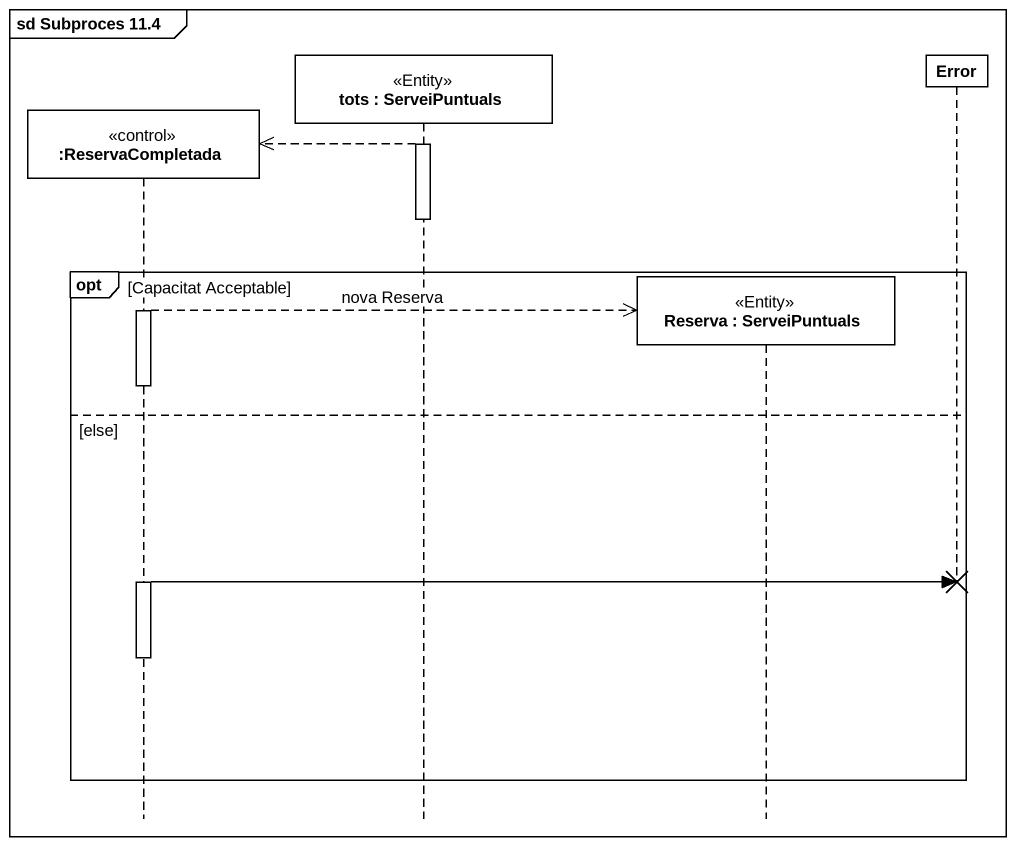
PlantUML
@startuml
mainframe sd Subproces 11.4
hide footbox
participant ":ReservaCompletada" as ReservaCompletada <<control>>
participant "tots : ServeiPuntuals" as tots <<Entity>>
participant "Reserva : ServeiPuntuals" as Reserva <<Entity>>
participant Error

activate tots
tots -->> ReservaCompletada **
deactivate tots
opt Capacitat Acceptable
  activate ReservaCompletada
  ReservaCompletada -->> Reserva ** : nova Reserva
else else
  ReservaCompletada -> Error !!
  deactivate ReservaCompletada
end
@enduml
